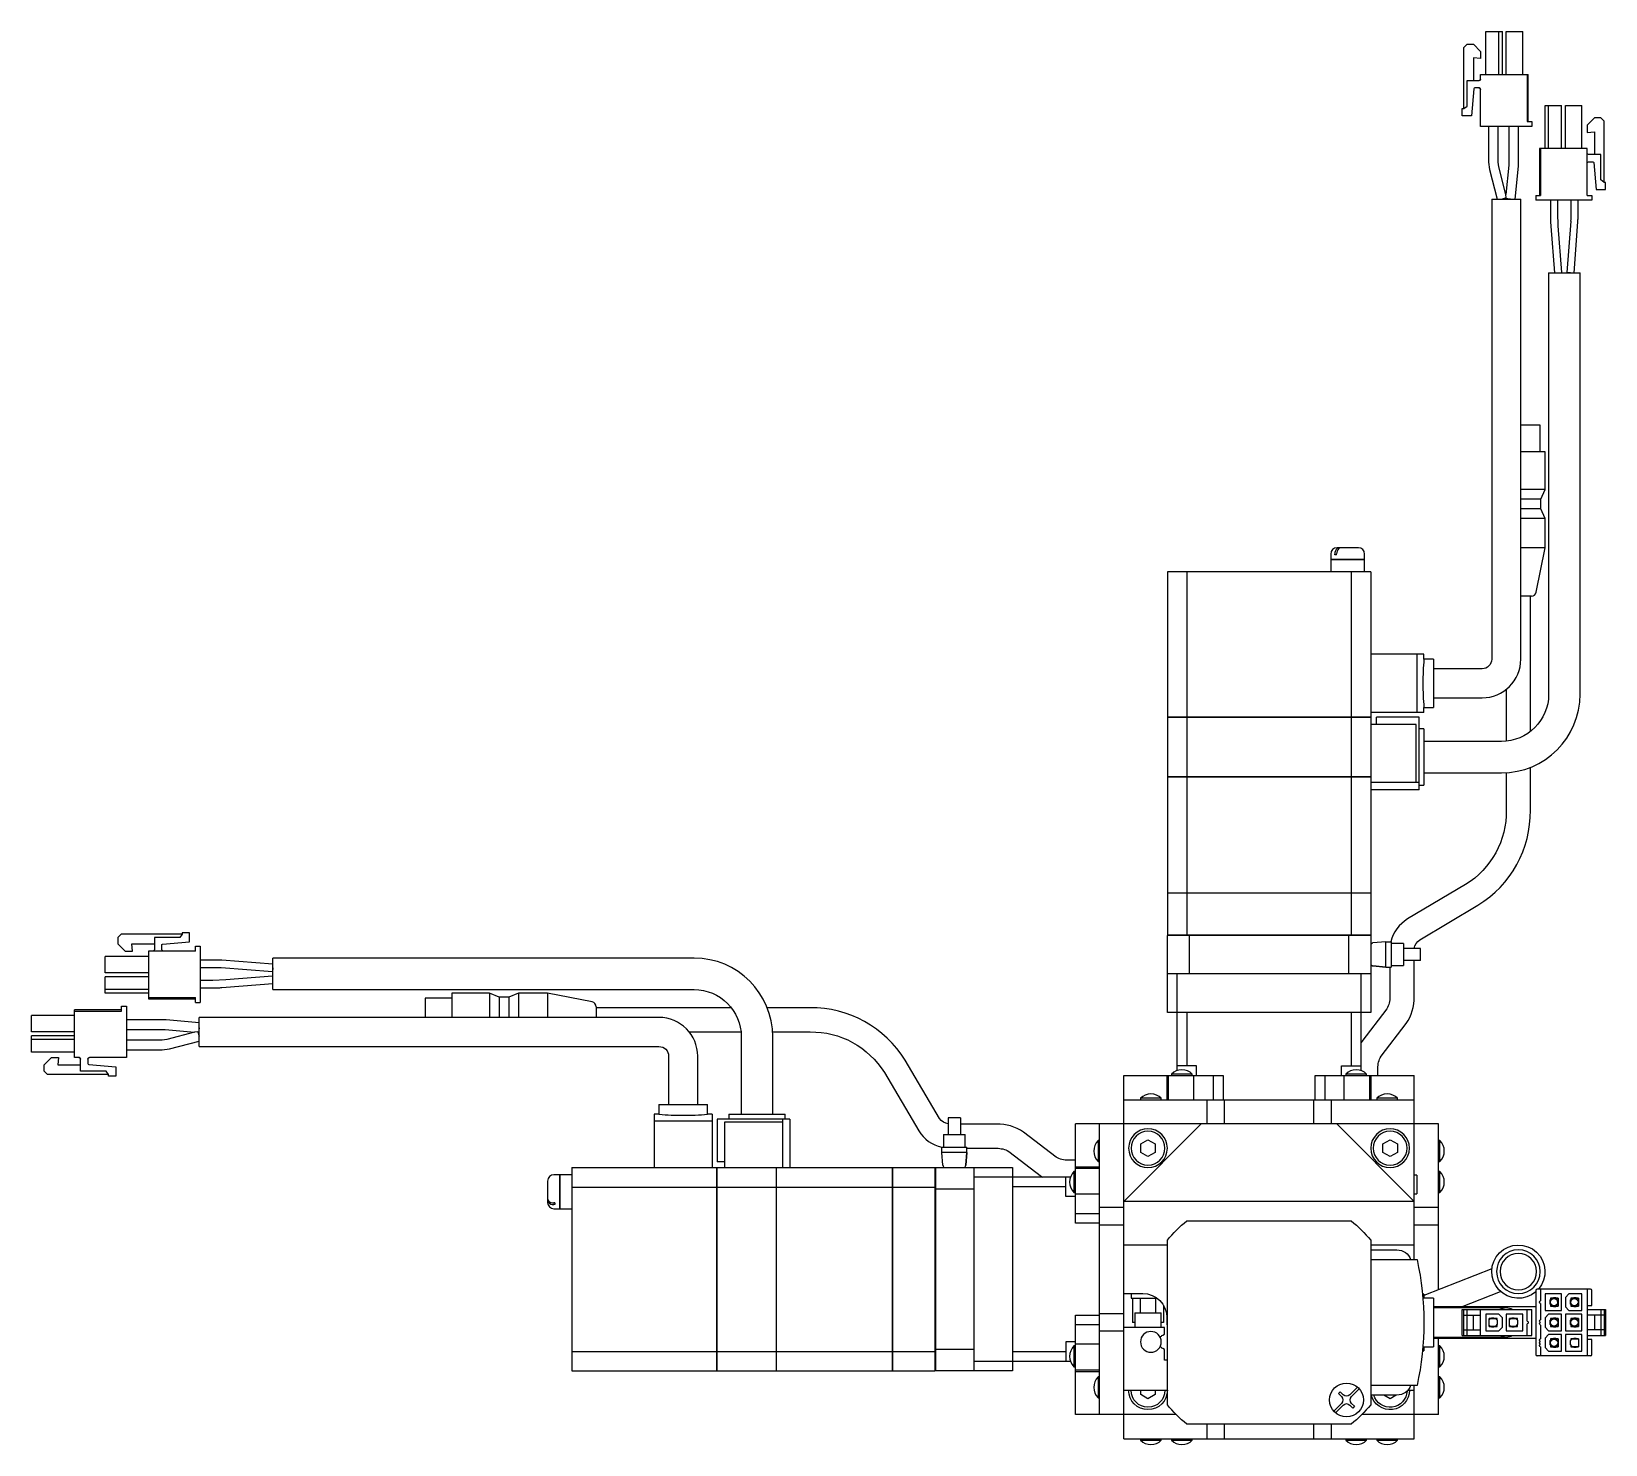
# Model space of a CAD drawing. Extents: x 0 to 1331, y -8 to 1030.
# Drawn here: x 329.5 to 654.6, y 738.1 to 1029.9 of the extents above; entities that cross this region are included whole.
import ezdxf

# ---------------------------------------------------------------- set-up
doc = ezdxf.new("R2010")
doc.units = 0
doc.header["$LTSCALE"] = 0.5
doc.layers.add('MSM_CONTINUOUS', color=7, linetype='CONTINUOUS')

msp = doc.modelspace()

# ---------------------------------------------------------------- linework, layer by layer
at = {"layer": 'MSM_CONTINUOUS'}
for p, q in [((625.32, 1026.63), (626.02, 1027.33)), ((625.32, 1026.63), (626.02, 1027.33)), ((626.02, 1027.33), (627.32, 1027.33)), ((627.32, 1027.33), (628.82, 1025.83)), ((629.92, 1021.03), (629.92, 1029.93)), ((629.92, 1021.03), (629.92, 1029.93)), ((629.92, 1029.93), (633.32, 1029.93)), ((632.57, 1021.03), (632.57, 1029.93)), ((633.32, 1021.03), (633.32, 1029.93)), ((634.12, 1029.93), (637.52, 1029.93)), ((634.12, 1021.03), (634.12, 1029.93)), ((634.12, 1021.03), (634.12, 1029.93)), ((637.52, 1021.03), (637.52, 1029.93)), ((625.32, 1014.03), (625.32, 1026.63)), ((625.32, 1014.03), (625.32, 1026.63)), ((628.82, 1024.33), (627.32, 1024.46)), ((627.32, 1024.46), (627.32, 1019.78)), ((628.82, 1024.33), (627.32, 1024.46)), ((628.82, 1025.83), (628.82, 1024.33)), ((628.82, 1020.08), (628.82, 1021.03)), ((628.82, 1021.03), (638.67, 1021.03)), ((628.82, 1020.08), (628.82, 1021.03)), ((638.42, 1021.03), (638.42, 1011.33)), ((638.67, 1011.33), (638.67, 1021.03)), ((626.02, 1014.53), (626.02, 1019.78)), ((626.02, 1019.78), (628.52, 1019.78)), ((626.02, 1014.53), (626.02, 1019.78)), ((627.42, 1018.1), (626.93, 1012.53)), ((628.52, 1018.28), (627.62, 1018.28)), ((628.82, 1020.08), (628.82, 1020.08)), ((628.82, 1017.99), (628.82, 1017.98)), ((628.82, 1010.33), (628.82, 1017.98)), ((628.82, 1010.33), (628.82, 1017.98)), ((625.32, 1014.03), (626.02, 1014.53)), ((625.32, 1014.03), (626.02, 1014.53)), ((642.12, 1005.78), (642.12, 1014.68)), ((642.12, 1014.68), (645.52, 1014.68)), ((642.87, 1005.78), (642.87, 1014.68)), ((645.52, 1005.78), (645.52, 1014.68)), ((646.32, 1005.78), (646.32, 1014.68)), ((646.32, 1014.68), (649.72, 1014.68)), ((649.72, 1005.78), (649.72, 1014.68)), ((625.02, 1012.53), (625.02, 1014.03)), ((625.02, 1014.03), (625.32, 1014.03)), ((625.02, 1012.53), (625.02, 1014.03)), ((626.93, 1012.53), (625.02, 1012.53)), ((638.42, 1011.33), (639.42, 1011.33)), ((639.42, 1011.33), (639.42, 1010.33)), ((652.32, 1012.08), (650.82, 1010.58)), ((653.62, 1012.08), (652.32, 1012.08)), ((654.32, 1011.38), (653.62, 1012.08)), ((654.32, 998.78), (654.32, 1011.38)), ((639.42, 1010.33), (628.82, 1010.33)), ((630.44, 1010.33), (630.44, 1002.97)), ((632.44, 1002.97), (632.44, 1010.33)), ((634.64, 1010.33), (634.64, 1002.43)), ((636.64, 1002.43), (636.64, 1010.33)), ((650.82, 1010.58), (650.82, 1009.08)), ((650.82, 1009.08), (652.32, 1009.21)), ((652.32, 1009.21), (652.32, 1004.53)), ((650.82, 1005.78), (640.97, 1005.78)), ((640.97, 1005.78), (640.97, 996.08)), ((641.22, 1005.78), (641.22, 996.08)), ((650.82, 996.08), (650.82, 1005.78)), ((630.44, 1002.97), (630.64, 1001.46)), ((630.64, 1001.46), (632.23, 995.33)), ((632.57, 1001.97), (632.44, 1002.97)), ((634.05, 996.28), (632.57, 1001.97)), ((634.64, 1002.33), (634.05, 996.28)), ((634.64, 1002.43), (634.64, 1002.33)), ((635.97, 995.33), (636.63, 1002.14)), ((636.63, 1002.14), (636.64, 1002.43)), ((653.62, 1004.53), (651.12, 1004.53)), ((651.12, 1003.03), (652.02, 1003.03)), ((652.22, 1002.85), (652.7, 997.28)), ((653.62, 999.28), (653.62, 1004.53)), ((654.32, 998.78), (653.62, 999.28)), ((654.62, 998.78), (654.32, 998.78)), ((654.62, 997.28), (654.62, 998.78)), ((631.12, 995.33), (637.12, 995.33)), ((631.12, 995.33), (631.12, 900.33)), ((634.11, 995.55), (633.27, 995.33)), ((633.98, 995.52), (633.97, 995.43)), ((634.97, 995.33), (633.97, 995.43)), ((634.11, 995.55), (634.05, 996.28)), ((637.12, 900.33), (637.12, 995.33)), ((640.22, 996.08), (640.22, 995.08)), ((640.22, 996.08), (641.22, 996.08)), ((651.82, 995.08), (640.22, 995.08)), ((643.24, 995.08), (643.24, 991.48)), ((644.74, 992.46), (644.74, 995.08)), ((647.44, 995.08), (647.44, 991.46)), ((648.94, 991.46), (648.94, 995.08)), ((650.82, 996.08), (651.82, 996.08)), ((651.82, 996.08), (651.82, 995.08)), ((652.7, 997.28), (654.62, 997.28)), ((644.84, 989.82), (644.74, 992.46)), ((643.28, 990.63), (643.35, 989.7)), ((643.35, 989.7), (644.11, 980.08)), ((645.61, 980.14), (644.84, 989.82)), ((647.42, 990.77), (646.62, 980.14)), ((648.12, 980.08), (648.91, 990.65)), ((642.87, 980.08), (649.37, 980.08)), ((642.87, 980.08), (642.87, 893.08)), ((647.37, 980.08), (646.62, 980.14)), ((646.62, 980.14), (646.64, 980.08)), ((649.37, 893.08), (649.37, 980.08)), ((641.12, 948.63), (637.12, 948.63)), ((641.12, 943.13), (641.12, 948.63)), ((642.12, 943.13), (637.12, 943.13)), ((642.12, 935.34), (642.12, 943.13)), ((642.12, 935.34), (637.12, 935.34)), ((641.27, 933.34), (637.12, 933.34)), ((641.27, 933.34), (642.12, 935.34)), ((641.27, 931.34), (641.27, 933.34)), ((641.27, 931.34), (637.12, 931.34)), ((642.12, 929.34), (641.27, 931.34)), ((642.12, 929.34), (637.12, 929.34)), ((642.12, 923.33), (642.12, 929.34)), ((603.57, 923.33), (599.17, 923.33)), ((642.12, 923.33), (637.12, 923.33)), ((640.31, 914.14), (642.12, 923.33)), ((597.87, 922.03), (597.87, 920.88)), ((604.87, 920.88), (597.87, 920.88)), ((597.87, 920.83), (597.87, 918.33)), ((604.87, 920.83), (597.87, 920.83)), ((597.92, 920.88), (597.92, 920.83)), ((598.72, 921.83), (598.72, 922.03)), ((599.08, 921.83), (598.72, 921.83)), ((599.08, 921.83), (599.08, 922.03)), ((604.82, 920.83), (604.82, 920.88)), ((604.87, 920.88), (604.87, 922.03)), ((604.87, 918.33), (604.87, 920.83)), ((606.12, 918.33), (564.12, 918.33)), ((564.12, 918.33), (564.12, 888.38)), ((568.15, 918.33), (568.15, 888.38)), ((602.09, 918.33), (602.09, 888.38)), ((606.12, 918.33), (606.12, 888.38)), ((639.33, 913.33), (637.12, 913.33)), ((639.12, 885.4), (639.12, 913.33)), ((617.11, 901.33), (606.12, 901.33)), ((615.69, 889.33), (615.69, 901.33)), ((617.11, 900.33), (617.11, 901.33)), ((619.12, 900.33), (617.11, 900.33)), ((619.12, 900.33), (619.12, 890.33)), ((629.12, 898.33), (619.12, 898.33)), ((634.12, 894.09), (634.12, 883.38)), ((619.12, 892.33), (629.12, 892.33)), ((564.12, 888.38), (606.12, 888.38)), ((564.12, 888.33), (564.12, 876.08)), ((564.12, 888.33), (606.12, 888.33)), ((564.17, 888.38), (564.17, 888.33)), ((568.15, 888.33), (568.15, 876.08)), ((568.4, 888.38), (568.4, 888.33)), ((601.83, 888.38), (601.83, 888.33)), ((602.09, 888.33), (602.09, 876.08)), ((606.07, 888.38), (606.07, 888.33)), ((617.11, 889.33), (606.12, 889.33)), ((606.12, 888.33), (606.12, 852.08)), ((616.12, 888.33), (607.32, 888.33)), ((607.32, 886.83), (607.32, 888.33)), ((616.12, 873.33), (616.12, 888.33)), ((617.11, 889.33), (617.11, 890.33)), ((617.11, 890.33), (619.12, 890.33)), ((615.52, 886.83), (606.12, 886.83)), ((615.52, 874.83), (615.52, 886.83)), ((617.12, 885.9), (616.12, 885.9)), ((617.12, 885.9), (617.12, 874.26)), ((633.12, 883.33), (617.12, 883.33)), ((639.12, 869.13), (639.12, 877.98)), ((564.12, 876.08), (606.12, 876.08)), ((564.12, 876.03), (564.12, 852.08)), ((564.12, 876.03), (606.12, 876.03)), ((564.17, 876.08), (564.17, 876.03)), ((568.15, 876.03), (568.15, 852.08)), ((568.4, 876.08), (568.4, 876.03)), ((601.83, 876.08), (601.83, 876.03)), ((602.09, 876.03), (602.09, 852.08)), ((606.07, 876.08), (606.07, 876.03)), ((616.12, 874.83), (606.12, 874.83)), ((617.12, 876.83), (633.12, 876.83)), ((634.12, 876.86), (634.12, 869.13)), ((616.12, 873.33), (606.12, 873.33)), ((616.12, 874.26), (617.12, 874.26)), ((564.12, 852.08), (606.12, 852.08)), ((564.12, 852.03), (564.12, 843.33)), ((564.12, 852.03), (606.12, 852.03)), ((564.17, 852.08), (564.17, 852.03)), ((568.15, 852.03), (568.15, 843.33)), ((568.4, 852.08), (568.4, 852.03)), ((601.83, 852.08), (601.83, 852.03)), ((602.09, 852.03), (602.09, 843.33)), ((606.07, 852.08), (606.07, 852.03)), ((606.12, 852.03), (606.12, 843.33)), ((625.72, 853.78), (613.72, 846.66)), ((616.27, 842.36), (628.27, 849.48)), ((348.07, 843.53), (347.37, 842.83)), ((347.37, 842.83), (347.37, 841.53)), ((360.67, 843.53), (348.07, 843.53)), ((354.92, 842.83), (354.92, 840.33)), ((360.17, 842.83), (354.92, 842.83)), ((360.67, 843.53), (360.17, 842.83)), ((360.67, 843.83), (360.67, 843.53)), ((362.17, 843.83), (360.67, 843.83)), ((362.17, 841.92), (362.17, 843.83)), ((606.12, 843.33), (564.12, 843.33)), ((564.12, 843.23), (564.22, 843.33)), ((568.62, 843.23), (564.12, 843.23)), ((564.12, 827.33), (564.12, 843.23)), ((568.66, 843.33), (568.62, 843.23)), ((601.62, 843.23), (568.62, 843.23)), ((568.62, 843.23), (568.62, 835.33)), ((601.58, 843.33), (601.62, 843.23)), ((606.12, 843.23), (601.62, 843.23)), ((601.62, 835.33), (601.62, 843.23)), ((606.02, 843.33), (606.12, 843.23)), ((606.12, 843.23), (606.12, 827.33)), ((353.67, 838.93), (344.77, 838.93)), ((344.77, 835.53), (344.77, 838.93)), ((347.37, 841.53), (348.87, 840.03)), ((348.87, 840.03), (350.37, 840.03)), ((350.24, 841.53), (354.92, 841.53)), ((350.37, 840.03), (350.24, 841.53)), ((363.37, 840.03), (353.67, 840.03)), ((353.67, 840.03), (353.67, 830.18)), ((356.42, 840.33), (356.42, 841.23)), ((356.6, 841.43), (362.17, 841.92)), ((363.37, 840.03), (363.37, 841.03)), ((363.37, 841.03), (364.37, 841.03)), ((364.37, 841.03), (364.37, 829.43)), ((609.22, 841.93), (606.57, 841.7)), ((609.22, 836.73), (609.22, 841.93)), ((609.22, 841.93), (610.32, 841.93)), ((610.3, 841.95), (610.3, 841.93)), ((610.32, 841.93), (610.31, 841.93)), ((610.32, 841.93), (610.32, 836.73)), ((612.92, 841.58), (610.32, 841.58)), ((612.92, 841.58), (612.92, 837.08)), ((616.39, 840.58), (612.92, 840.58)), ((614.46, 840.58), (613.52, 840.58)), ((616.39, 838.08), (616.39, 840.58)), ((353.67, 835.53), (344.77, 835.53)), ((367.99, 838.16), (364.37, 838.16)), ((364.37, 836.66), (367.99, 836.66)), ((368.68, 836.63), (379.31, 835.84)), ((379.37, 837.34), (368.8, 838.13)), ((379.37, 836.58), (379.31, 835.84)), ((379.31, 835.84), (379.37, 835.86)), ((379.37, 832.08), (379.37, 838.58)), ((466.37, 838.58), (379.37, 838.58)), ((609.22, 836.73), (606.57, 836.96)), ((606.57, 836.96), (609.22, 836.73)), ((609.22, 836.73), (610.32, 836.73)), ((610.09, 836.73), (610.09, 830.6)), ((610.32, 837.08), (612.92, 837.08)), ((616.39, 838.08), (612.92, 838.08)), ((615.09, 830.6), (615.09, 838.08)), ((353.67, 834.73), (344.77, 834.73)), ((344.77, 831.33), (344.77, 834.73)), ((366.99, 833.96), (364.37, 833.96)), ((364.37, 832.46), (367.97, 832.46)), ((369.63, 834.06), (366.99, 833.96)), ((368.82, 832.49), (369.75, 832.57)), ((379.31, 834.83), (369.63, 834.06)), ((369.75, 832.57), (379.37, 833.33)), ((568.62, 835.33), (564.12, 835.33)), ((566.12, 815.36), (566.12, 835.33)), ((601.62, 835.33), (568.62, 835.33)), ((606.12, 835.33), (601.62, 835.33)), ((604.12, 815.36), (604.12, 835.33)), ((353.67, 832.08), (344.77, 832.08)), ((353.67, 831.33), (344.77, 831.33)), ((353.67, 830.43), (363.37, 830.43)), ((353.67, 830.18), (363.37, 830.18)), ((363.37, 829.43), (363.37, 830.43)), ((363.37, 829.43), (364.37, 829.43)), ((379.37, 832.08), (466.37, 832.08)), ((410.82, 830.33), (410.82, 826.33)), ((416.32, 830.33), (410.82, 830.33)), ((416.32, 831.33), (416.32, 826.33)), ((424.11, 831.33), (416.32, 831.33)), ((424.11, 831.33), (424.11, 826.33)), ((426.11, 830.48), (424.11, 831.33)), ((426.11, 830.48), (426.11, 826.33)), ((428.11, 830.48), (426.11, 830.48)), ((430.11, 831.33), (428.11, 830.48)), ((428.11, 830.48), (428.11, 826.33)), ((430.11, 831.33), (430.11, 826.33)), ((436.12, 831.33), (430.11, 831.33)), ((436.12, 831.33), (436.12, 826.33)), ((445.31, 829.53), (436.12, 831.33)), ((329.52, 823.33), (329.52, 826.73)), ((338.42, 826.73), (329.52, 826.73)), ((338.42, 818.03), (338.42, 827.88)), ((348.12, 827.88), (338.42, 827.88)), ((338.42, 827.63), (348.12, 827.63)), ((348.12, 827.63), (348.12, 828.63)), ((348.12, 828.63), (349.12, 828.63)), ((349.12, 828.63), (349.12, 818.03)), ((357.02, 825.86), (349.12, 825.86)), ((357.31, 825.84), (357.02, 825.86)), ((364.12, 825.19), (357.31, 825.84)), ((364.12, 820.33), (364.12, 826.33)), ((459.12, 826.33), (364.12, 826.33)), ((446.12, 828.55), (446.12, 826.33)), ((474.05, 828.33), (446.12, 828.33)), ((490.32, 828.33), (481.47, 828.33)), ((566.12, 827.33), (564.12, 827.33)), ((604.12, 827.33), (566.12, 827.33)), ((568.12, 827.33), (568.12, 816.33)), ((602.12, 816.33), (602.12, 827.33)), ((606.12, 827.33), (604.12, 827.33)), ((609.45, 828.1), (604.28, 821.35)), ((338.42, 823.33), (329.52, 823.33)), ((338.42, 823.33), (329.52, 823.33)), ((329.52, 819.13), (329.52, 822.53)), ((338.42, 822.53), (329.52, 822.53)), ((349.12, 823.86), (357.02, 823.86)), ((357.02, 823.86), (357.12, 823.85)), ((357.12, 823.85), (363.17, 823.27)), ((363.17, 823.27), (357.48, 821.79)), ((363.9, 823.33), (363.17, 823.27)), ((363.9, 823.33), (364.12, 822.48)), ((363.93, 823.2), (364.02, 823.19)), ((364.12, 824.18), (364.02, 823.19)), ((465.36, 823.33), (476.07, 823.33)), ((482.59, 823.33), (490.32, 823.33)), ((608.25, 818.31), (613.42, 825.06)), ((338.42, 821.78), (329.52, 821.78)), ((356.48, 821.66), (349.12, 821.66)), ((349.12, 819.66), (356.48, 819.66)), ((357.48, 821.79), (356.48, 821.66)), ((356.48, 819.66), (357.99, 819.85)), ((357.99, 819.85), (364.12, 821.45)), ((364.12, 820.33), (459.12, 820.33)), ((476.12, 822.33), (476.12, 806.33)), ((482.62, 806.33), (482.62, 822.33)), ((604.28, 821.35), (604.12, 821.13)), ((338.42, 819.13), (329.52, 819.13)), ((338.42, 819.13), (329.52, 819.13)), ((332.12, 816.53), (333.62, 818.03)), ((332.12, 815.23), (332.12, 816.53)), ((333.62, 818.03), (335.12, 818.03)), ((335.12, 818.03), (334.99, 816.53)), ((335.12, 818.03), (334.99, 816.53)), ((334.99, 816.53), (339.67, 816.53)), ((339.37, 818.03), (338.42, 818.03)), ((339.37, 818.03), (338.42, 818.03)), ((339.37, 818.03), (339.37, 818.03)), ((339.67, 815.23), (339.67, 817.73)), ((341.17, 817.73), (341.17, 816.83)), ((341.35, 816.63), (346.92, 816.15)), ((341.46, 818.03), (341.47, 818.03)), ((349.12, 818.03), (341.47, 818.03)), ((349.12, 818.03), (341.47, 818.03)), ((346.92, 816.15), (346.92, 814.23)), ((461.12, 818.33), (461.12, 808.33)), ((467.12, 808.33), (467.12, 818.33)), ((517.09, 805.48), (509.97, 817.49)), ((570.12, 816.33), (566.12, 816.33)), ((570.12, 814.33), (570.12, 816.33)), ((600.12, 814.33), (600.12, 816.33)), ((600.12, 816.33), (604.12, 816.33)), ((332.82, 814.53), (332.12, 815.23)), ((332.82, 814.53), (332.12, 815.23)), ((345.42, 814.53), (332.82, 814.53)), ((345.42, 814.53), (332.82, 814.53)), ((344.92, 815.23), (339.67, 815.23)), ((344.92, 815.23), (339.67, 815.23)), ((345.42, 814.53), (344.92, 815.23)), ((345.42, 814.53), (344.92, 815.23)), ((345.42, 814.23), (345.42, 814.53)), ((346.92, 814.23), (345.42, 814.23)), ((346.92, 814.23), (345.42, 814.23)), ((505.67, 814.94), (512.79, 802.93)), ((555.12, 739.33), (555.12, 814.33)), ((555.12, 814.33), (575.62, 814.33)), ((564.02, 814.33), (564.02, 809.33)), ((564.32, 814.33), (564.32, 809.33)), ((569.27, 814.63), (564.97, 814.63)), ((564.97, 814.63), (564.97, 814.33)), ((569.27, 814.33), (569.27, 814.63)), ((569.62, 809.33), (569.62, 814.33)), ((573.62, 809.33), (573.62, 814.33)), ((575.62, 814.33), (575.62, 809.33)), ((594.62, 809.33), (594.62, 814.33)), ((594.62, 814.33), (615.12, 814.33)), ((596.62, 814.33), (596.62, 809.33)), ((600.62, 809.33), (600.62, 814.33)), ((605.27, 814.63), (600.97, 814.63)), ((600.97, 814.63), (600.97, 814.33)), ((605.27, 814.33), (605.27, 814.63)), ((605.92, 809.33), (605.92, 814.33)), ((606.22, 809.33), (606.22, 814.33)), ((607.62, 814.33), (607.62, 815.81)), ((615.12, 776.33), (615.12, 814.33)), ((562.87, 809.63), (558.57, 809.63)), ((558.57, 809.63), (558.57, 809.33)), ((562.87, 809.33), (562.87, 809.63)), ((611.67, 809.63), (607.37, 809.63)), ((607.37, 809.63), (607.37, 809.33)), ((611.67, 809.33), (611.67, 809.63)), ((458.12, 806.33), (458.12, 795.33)), ((459.12, 806.33), (458.12, 806.33)), ((459.12, 808.33), (469.12, 808.33)), ((459.12, 808.33), (459.12, 806.33)), ((469.12, 806.33), (469.12, 808.33)), ((470.12, 806.33), (469.12, 806.33)), ((470.12, 806.33), (470.12, 795.33)), ((473.55, 806.33), (485.19, 806.33)), ((473.55, 806.33), (473.55, 805.33)), ((485.19, 805.33), (485.19, 806.33)), ((555.12, 809.33), (615.12, 809.33)), ((572.32, 804.33), (572.32, 809.33)), ((575.92, 804.33), (575.92, 809.33)), ((594.32, 809.33), (594.32, 804.33)), ((597.92, 809.33), (597.92, 804.33)), ((470.12, 804.9), (458.12, 804.9)), ((486.12, 805.33), (471.12, 805.33)), ((471.12, 805.33), (471.12, 796.53)), ((472.62, 804.73), (472.62, 795.33)), ((484.62, 804.73), (472.62, 804.73)), ((484.62, 805.33), (484.62, 795.33)), ((486.12, 805.33), (486.12, 795.33)), ((518.87, 805.6), (518.87, 802.13)), ((521.37, 805.6), (518.87, 805.6)), ((518.87, 803.67), (518.87, 802.74)), ((521.37, 805.6), (521.37, 802.13)), ((528.85, 804.3), (521.37, 804.3)), ((545.12, 783.83), (545.12, 804.33)), ((620.12, 804.33), (545.12, 804.33)), ((550.12, 744.33), (550.12, 804.33)), ((555.12, 788.33), (571.12, 804.33)), ((599.12, 804.33), (615.12, 788.33)), ((620.12, 770.08), (620.12, 804.33)), ((517.87, 802.13), (522.37, 802.13)), ((517.87, 802.13), (517.87, 799.53)), ((522.37, 799.53), (522.37, 802.13)), ((541.14, 797.47), (534.39, 802.64)), ((549.82, 800.88), (549.82, 796.58)), ((550.12, 800.88), (549.82, 800.88)), ((558.62, 800.2), (560.12, 801.07)), ((558.62, 798.47), (558.62, 800.2)), ((560.12, 801.07), (561.62, 800.2)), ((561.62, 800.2), (561.62, 798.47)), ((608.62, 800.2), (610.12, 801.07)), ((608.62, 798.47), (608.62, 800.2)), ((610.12, 801.07), (611.62, 800.2)), ((611.62, 800.2), (611.62, 798.47)), ((620.41, 800.88), (620.12, 800.88)), ((620.41, 796.58), (620.41, 800.88)), ((472.62, 796.53), (471.12, 796.53)), ((517.52, 798.43), (517.52, 799.53)), ((517.52, 799.53), (522.72, 799.53)), ((517.52, 799.53), (517.52, 799.53)), ((522.72, 798.43), (517.52, 798.43)), ((517.75, 795.79), (517.52, 798.43)), ((522.72, 798.43), (522.49, 795.79)), ((522.49, 795.79), (522.72, 798.43)), ((522.72, 798.43), (522.72, 799.53)), ((522.72, 799.3), (528.85, 799.3)), ((531.35, 798.67), (538.1, 793.5)), ((545.12, 796.83), (543.64, 796.83)), ((549.82, 796.58), (550.12, 796.58)), ((560.12, 797.6), (558.62, 798.47)), ((561.62, 798.47), (560.12, 797.6)), ((610.12, 797.6), (608.62, 798.47)), ((611.62, 798.47), (610.12, 797.6)), ((620.12, 796.58), (620.41, 796.58)), ((438.57, 793.83), (437.42, 793.83)), ((438.57, 793.83), (438.57, 786.83)), ((438.62, 793.78), (438.57, 793.78)), ((441.12, 793.83), (438.62, 793.83)), ((438.62, 793.83), (438.62, 786.83)), ((441.12, 795.33), (441.12, 753.33)), ((441.12, 795.33), (471.07, 795.33)), ((471.07, 753.33), (471.07, 795.33)), ((471.07, 795.28), (471.12, 795.28)), ((471.12, 753.33), (471.12, 795.33)), ((471.12, 795.33), (507.37, 795.33)), ((483.37, 753.33), (483.37, 795.33)), ((483.37, 795.28), (483.42, 795.28)), ((483.42, 753.33), (483.42, 795.33)), ((507.37, 753.33), (507.37, 795.33)), ((507.37, 795.28), (507.42, 795.28)), ((507.42, 753.33), (507.42, 795.33)), ((507.42, 795.33), (516.12, 795.33)), ((516.12, 795.33), (516.12, 753.33)), ((516.12, 795.23), (516.22, 795.33)), ((516.22, 795.33), (516.22, 790.83)), ((516.22, 795.33), (532.12, 795.33)), ((524.12, 795.33), (524.12, 790.83)), ((544.09, 793.33), (524.12, 793.33)), ((532.12, 795.33), (532.12, 793.33)), ((532.12, 793.33), (532.12, 755.33)), ((538.1, 793.5), (538.32, 793.33)), ((543.12, 789.33), (543.12, 793.33)), ((544.82, 794.48), (544.82, 790.18)), ((545.12, 794.48), (544.82, 794.48)), ((550.12, 795.43), (545.12, 795.43)), ((550.12, 795.13), (545.12, 795.13)), ((615.62, 793.73), (615.12, 793.73)), ((615.62, 793.73), (615.62, 789.93)), ((620.41, 794.48), (620.12, 794.48)), ((620.41, 790.18), (620.41, 794.48)), ((436.12, 792.53), (436.12, 788.13)), ((441.12, 791.3), (471.07, 791.3)), ((471.07, 791.05), (471.12, 791.05)), ((471.12, 791.3), (483.37, 791.3)), ((483.37, 791.05), (483.42, 791.05)), ((483.42, 791.3), (507.37, 791.3)), ((507.37, 791.05), (507.42, 791.05)), ((507.42, 791.3), (516.12, 791.3)), ((516.12, 790.79), (516.22, 790.83)), ((516.22, 790.83), (516.22, 757.83)), ((524.12, 790.83), (516.22, 790.83)), ((524.12, 790.83), (524.12, 757.83)), ((543.12, 791.33), (532.12, 791.33)), ((544.82, 790.18), (545.12, 790.18)), ((620.12, 790.18), (620.41, 790.18)), ((437.62, 788.04), (437.42, 788.04)), ((437.62, 787.69), (437.42, 787.69)), ((437.42, 786.83), (438.57, 786.83)), ((437.62, 788.04), (437.62, 787.69)), ((438.57, 786.88), (438.62, 786.88)), ((438.62, 786.83), (441.12, 786.83)), ((545.12, 789.33), (543.12, 789.33)), ((550.12, 789.83), (545.12, 789.83)), ((550.12, 787.13), (555.12, 787.13)), ((615.12, 788.33), (555.12, 788.33)), ((615.12, 789.93), (615.62, 789.93)), ((615.12, 787.13), (620.12, 787.13)), ((545.12, 785.83), (550.12, 785.83)), ((550.12, 783.83), (545.12, 783.83)), ((550.12, 783.53), (555.12, 783.53)), ((568.15, 784.33), (602.09, 784.33)), ((615.12, 783.53), (620.12, 783.53)), ((564.12, 746.36), (564.12, 780.3)), ((606.12, 780.3), (606.12, 746.36)), ((564.12, 779.33), (555.12, 779.33)), ((615.12, 779.33), (606.12, 779.33)), ((606.12, 778.33), (611.54, 778.33)), ((606.12, 776.33), (615.69, 776.33)), ((631.14, 774.38), (617.12, 768.91)), ((555.12, 769.33), (559.02, 769.33)), ((556.62, 769.33), (556.62, 768.33)), ((556.62, 768.33), (562.02, 768.33)), ((556.94, 768.33), (556.94, 763.33)), ((558.53, 768.33), (558.53, 765.33)), ((561.7, 768.33), (561.7, 765.33)), ((617.12, 769.15), (616.83, 769.15)), ((619.12, 768.33), (616.9, 768.33)), ((617.12, 769.15), (617.12, 768.33)), ((619.12, 768.33), (619.12, 758.33)), ((624.9, 766.58), (632.96, 769.72)), ((640.22, 769.93), (640.22, 756.73)), ((650.82, 770.23), (640.52, 770.23)), ((641.22, 770.23), (641.22, 767.78)), ((641.22, 767.28), (641.22, 763.86)), ((642.12, 769.23), (642.12, 765.83)), ((645.52, 769.23), (642.12, 769.23)), ((643.49, 768.28), (643.12, 767.91)), ((643.12, 767.91), (643.12, 767.16)), ((643.87, 768.33), (643.22, 768.33)), ((643.22, 768.33), (643.22, 768.01)), ((643.27, 767.32), (643.41, 766.87)), ((643.87, 768.28), (643.49, 768.28)), ((644.37, 768.43), (643.87, 768.43)), ((643.87, 768.43), (643.87, 768.28)), ((644.87, 768.28), (643.87, 768.28)), ((644.37, 768.43), (644.37, 768.28)), ((644.87, 768.33), (644.37, 768.33)), ((644.87, 767.22), (644.71, 767.75)), ((644.87, 768.33), (644.87, 766.73)), ((645.52, 765.83), (645.52, 769.23)), ((647.07, 769.23), (646.32, 768.48)), ((646.32, 768.48), (646.32, 766.58)), ((649.72, 769.23), (647.07, 769.23)), ((647.69, 768.28), (647.32, 767.91)), ((647.32, 767.91), (647.32, 767.16)), ((647.47, 767.74), (647.32, 767.19)), ((648.07, 768.33), (647.42, 768.33)), ((647.42, 768.33), (647.42, 768.01)), ((649.07, 768.28), (647.69, 768.28)), ((648.57, 768.43), (648.07, 768.43)), ((648.07, 768.43), (648.07, 768.28)), ((648.57, 768.43), (648.57, 768.28)), ((649.07, 768.33), (648.57, 768.33)), ((648.76, 766.78), (648.91, 767.33)), ((649.07, 768.33), (649.07, 766.73)), ((649.72, 765.83), (649.72, 769.23)), ((650.82, 770.23), (650.82, 756.43)), ((651.52, 770.23), (650.82, 770.23)), ((651.82, 766.83), (651.82, 769.93)), ((545.12, 764.83), (550.12, 764.83)), ((545.12, 744.33), (545.12, 764.83)), ((555.12, 765.13), (550.12, 765.13)), ((557.37, 765.33), (562.87, 765.33)), ((557.37, 765.33), (557.37, 762.33)), ((562.87, 762.33), (562.87, 765.33)), ((563.29, 766.93), (563.29, 763.33)), ((564.02, 764.33), (564.02, 762.83)), ((640.22, 766.58), (619.12, 766.58)), ((634.12, 766.33), (619.12, 766.33)), ((625.02, 760.63), (625.02, 766.03)), ((625.02, 766.03), (639.42, 766.03)), ((625.32, 760.63), (625.32, 766.03)), ((625.32, 764.83), (628.82, 764.83)), ((626.02, 760.63), (626.02, 766.03)), ((627.32, 761.83), (627.32, 764.83)), ((628.82, 760.63), (628.82, 766.03)), ((629.92, 765.03), (629.92, 761.63)), ((632.57, 765.03), (629.92, 765.03)), ((631.07, 764.13), (630.57, 764.13)), ((630.57, 762.53), (630.57, 764.13)), ((631.94, 764.08), (630.57, 764.08)), ((631.57, 764.23), (631.07, 764.23)), ((631.07, 764.08), (631.07, 764.23)), ((631.57, 764.08), (631.57, 764.23)), ((632.22, 764.13), (631.57, 764.13)), ((632.32, 763.71), (631.94, 764.08)), ((632.22, 763.81), (632.22, 764.13)), ((633.32, 764.28), (632.57, 765.03)), ((633.32, 762.38), (633.32, 764.28)), ((634.12, 765.03), (634.12, 761.63)), ((637.52, 765.03), (634.12, 765.03)), ((635.27, 764.13), (634.77, 764.13)), ((634.77, 762.53), (634.77, 764.13)), ((636.14, 764.08), (634.77, 764.08)), ((635.77, 764.23), (635.27, 764.23)), ((635.27, 764.08), (635.27, 764.23)), ((635.77, 764.08), (635.77, 764.23)), ((636.42, 764.13), (635.77, 764.13)), ((636.52, 763.71), (636.14, 764.08)), ((636.42, 763.81), (636.42, 764.13)), ((637.52, 761.63), (637.52, 765.03)), ((638.42, 763.58), (638.42, 766.03)), ((639.42, 760.63), (639.42, 766.03)), ((642.12, 765.83), (645.52, 765.83)), ((642.87, 765.03), (642.12, 764.28)), ((642.12, 764.28), (642.12, 762.38)), ((645.52, 765.03), (642.87, 765.03)), ((643.12, 767.16), (643.49, 766.78)), ((643.49, 764.08), (643.12, 763.71)), ((643.22, 767.06), (643.22, 766.73)), ((643.22, 766.73), (643.87, 766.73)), ((643.87, 764.13), (643.22, 764.13)), ((643.22, 764.13), (643.22, 763.81)), ((643.49, 766.78), (644.87, 766.78)), ((643.87, 764.08), (643.49, 764.08)), ((643.87, 766.78), (643.87, 766.63)), ((643.87, 766.63), (644.37, 766.63)), ((644.37, 764.23), (643.87, 764.23)), ((643.87, 764.23), (643.87, 764.08)), ((644.37, 764.08), (643.87, 764.08)), ((644.37, 766.63), (644.37, 766.78)), ((644.37, 766.73), (644.87, 766.73)), ((644.37, 764.23), (644.37, 764.08)), ((644.87, 764.13), (644.37, 764.13)), ((644.87, 764.08), (644.37, 764.08)), ((644.87, 764.08), (644.78, 764.08)), ((644.87, 764.13), (644.87, 762.53)), ((645.52, 761.63), (645.52, 765.03)), ((646.32, 766.58), (647.07, 765.83)), ((649.72, 765.03), (646.32, 765.03)), ((646.32, 765.03), (646.32, 761.63)), ((647.07, 765.83), (649.72, 765.83)), ((647.32, 767.16), (647.69, 766.78)), ((647.69, 764.08), (647.32, 763.71)), ((647.42, 767.06), (647.42, 766.73)), ((647.42, 766.73), (648.07, 766.73)), ((648.07, 764.13), (647.42, 764.13)), ((647.42, 764.13), (647.42, 763.81)), ((647.69, 766.78), (648.07, 766.78)), ((649.07, 764.08), (647.69, 764.08)), ((648.07, 766.78), (648.07, 766.63)), ((648.57, 766.78), (648.07, 766.78)), ((648.07, 766.63), (648.57, 766.63)), ((648.57, 764.23), (648.07, 764.23)), ((648.07, 764.23), (648.07, 764.08)), ((648.57, 766.63), (648.57, 766.78)), ((648.57, 766.78), (649.07, 766.78)), ((648.57, 766.73), (649.07, 766.73)), ((648.57, 764.23), (648.57, 764.08)), ((649.07, 764.13), (648.57, 764.13)), ((649.07, 764.13), (649.07, 762.53)), ((649.72, 761.63), (649.72, 765.03)), ((650.82, 766.83), (651.82, 766.83)), ((650.82, 766.03), (654.62, 766.03)), ((654.32, 764.83), (650.82, 764.83)), ((652.32, 764.83), (652.32, 761.83)), ((653.62, 766.03), (653.62, 760.63)), ((654.32, 766.03), (654.32, 760.63)), ((654.62, 766.03), (654.62, 760.63)), ((550.12, 762.83), (545.12, 762.83)), ((555.12, 761.53), (550.12, 761.53)), ((563.52, 762.33), (555.12, 762.33)), ((557.37, 763.33), (556.94, 763.33)), ((563.29, 763.33), (562.87, 763.33)), ((563.16, 760.73), (563.52, 760.94)), ((563.52, 760.94), (563.52, 762.33)), ((564.12, 762.83), (564.02, 762.83)), ((625.32, 761.83), (628.82, 761.83)), ((629.92, 761.63), (632.57, 761.63)), ((630.57, 762.58), (631.94, 762.58)), ((630.57, 762.53), (631.07, 762.53)), ((631.07, 762.58), (631.07, 762.43)), ((631.07, 762.43), (631.57, 762.43)), ((631.57, 762.43), (631.57, 762.58)), ((631.57, 762.53), (632.22, 762.53)), ((631.94, 762.58), (632.32, 762.96)), ((632.22, 762.53), (632.22, 762.86)), ((632.32, 762.96), (632.32, 763.71)), ((632.57, 761.63), (633.32, 762.38)), ((634.12, 761.63), (637.52, 761.63)), ((634.77, 762.58), (636.14, 762.58)), ((634.77, 762.53), (635.27, 762.53)), ((635.27, 762.58), (635.27, 762.43)), ((635.27, 762.43), (635.77, 762.43)), ((635.77, 762.43), (635.77, 762.58)), ((635.77, 762.53), (636.42, 762.53)), ((636.14, 762.58), (636.52, 762.96)), ((636.42, 762.53), (636.42, 762.86)), ((636.52, 762.96), (636.52, 763.71)), ((638.42, 760.63), (638.42, 763.08)), ((641.22, 763.36), (641.22, 763.31)), ((641.22, 762.81), (641.22, 759.93)), ((642.12, 762.38), (642.87, 761.63)), ((642.87, 760.83), (642.12, 760.08)), ((642.87, 761.63), (645.52, 761.63)), ((645.52, 760.83), (642.87, 760.83)), ((643.12, 763.71), (643.12, 762.96)), ((643.12, 762.96), (643.49, 762.58)), ((643.22, 762.86), (643.22, 762.53)), ((643.22, 762.53), (643.87, 762.53)), ((643.49, 762.58), (644.87, 762.58)), ((643.87, 762.58), (643.87, 762.43)), ((643.87, 762.43), (644.37, 762.43)), ((644.37, 762.43), (644.37, 762.58)), ((644.37, 762.53), (644.87, 762.53)), ((644.87, 762.59), (644.78, 762.58)), ((645.52, 757.43), (645.52, 760.83)), ((646.32, 761.63), (649.72, 761.63)), ((649.72, 760.83), (646.32, 760.83)), ((646.32, 760.83), (646.32, 757.43)), ((647.32, 763.71), (647.32, 762.96)), ((647.32, 762.96), (647.69, 762.58)), ((647.42, 762.86), (647.42, 762.53)), ((647.42, 762.53), (648.07, 762.53)), ((647.69, 762.58), (648.07, 762.58)), ((648.07, 762.58), (648.07, 762.43)), ((648.07, 762.58), (649.07, 762.58)), ((648.07, 762.43), (648.57, 762.43)), ((648.57, 762.43), (648.57, 762.58)), ((648.57, 762.53), (649.07, 762.53)), ((649.72, 757.43), (649.72, 760.83)), ((654.32, 761.83), (650.82, 761.83)), ((471.07, 757.62), (471.12, 757.62)), ((483.37, 757.62), (483.42, 757.62)), ((507.37, 757.62), (507.42, 757.62)), ((516.12, 757.87), (516.22, 757.83)), ((516.22, 757.83), (516.22, 753.33)), ((516.22, 757.83), (524.12, 757.83)), ((524.12, 757.83), (524.12, 753.33)), ((545.12, 759.33), (543.12, 759.33)), ((543.12, 759.33), (543.12, 755.33)), ((544.82, 758.48), (544.82, 754.18)), ((545.12, 758.48), (544.82, 758.48)), ((550.12, 758.83), (545.12, 758.83)), ((563.52, 757.72), (563.16, 757.93)), ((563.52, 755.53), (563.52, 757.72)), ((616.83, 757.51), (617.12, 757.51)), ((616.9, 758.33), (619.12, 758.33)), ((617.12, 758.33), (617.12, 757.51)), ((619.12, 760.33), (634.12, 760.33)), ((619.12, 760.08), (640.22, 760.08)), ((620.12, 744.33), (620.12, 760.08)), ((620.41, 758.48), (620.12, 758.48)), ((620.41, 754.18), (620.41, 758.48)), ((625.02, 760.63), (639.42, 760.63)), ((641.22, 759.43), (641.22, 759.38)), ((641.22, 758.88), (641.22, 758.83)), ((641.22, 758.33), (641.22, 756.43)), ((642.12, 760.08), (642.12, 758.18)), ((642.12, 758.18), (642.87, 757.43)), ((643.49, 759.88), (643.12, 759.51)), ((643.12, 759.51), (643.12, 758.76)), ((643.12, 758.76), (643.49, 758.38)), ((643.87, 759.93), (643.22, 759.93)), ((643.22, 759.93), (643.22, 759.61)), ((643.22, 758.66), (643.22, 758.33)), ((643.22, 758.33), (643.87, 758.33)), ((643.27, 759.35), (643.41, 759.8)), ((644.87, 759.88), (643.49, 759.88)), ((643.49, 758.38), (643.87, 758.38)), ((644.37, 760.03), (643.87, 760.03)), ((643.87, 760.03), (643.87, 759.88)), ((643.87, 758.38), (643.87, 758.23)), ((644.87, 758.38), (643.87, 758.38)), ((643.87, 758.23), (644.37, 758.23)), ((644.37, 760.03), (644.37, 759.88)), ((644.87, 759.93), (644.37, 759.93)), ((644.37, 758.23), (644.37, 758.38)), ((644.37, 758.33), (644.87, 758.33)), ((644.87, 759.45), (644.71, 758.92)), ((644.87, 759.93), (644.87, 758.33)), ((647.69, 759.88), (647.32, 759.51)), ((647.32, 759.51), (647.32, 758.76)), ((647.32, 758.76), (647.69, 758.38)), ((648.07, 759.93), (647.42, 759.93)), ((647.42, 759.93), (647.42, 759.61)), ((647.42, 758.66), (647.42, 758.33)), ((647.42, 758.33), (648.07, 758.33)), ((649.07, 759.88), (647.69, 759.88)), ((647.69, 758.38), (648.57, 758.38)), ((648.57, 760.03), (648.07, 760.03)), ((648.07, 760.03), (648.07, 759.88)), ((648.07, 758.38), (648.07, 758.23)), ((648.07, 758.23), (648.57, 758.23)), ((648.57, 760.03), (648.57, 759.88)), ((649.07, 759.93), (648.57, 759.93)), ((648.57, 758.23), (648.57, 758.38)), ((648.57, 758.38), (649.07, 758.38)), ((648.57, 758.33), (649.07, 758.33)), ((649.07, 759.93), (649.07, 758.33)), ((650.82, 760.63), (654.62, 760.63)), ((651.82, 759.83), (650.82, 759.83)), ((651.82, 756.73), (651.82, 759.83)), ((441.12, 757.36), (471.07, 757.36)), ((471.12, 757.36), (483.37, 757.36)), ((483.42, 757.36), (507.37, 757.36)), ((507.42, 757.36), (516.12, 757.36)), ((524.12, 755.33), (544.09, 755.33)), ((532.12, 757.33), (543.12, 757.33)), ((532.12, 755.33), (532.12, 753.33)), ((564.12, 755.53), (563.52, 755.53)), ((651.52, 756.43), (640.52, 756.43)), ((642.87, 757.43), (645.52, 757.43)), ((646.32, 757.43), (649.72, 757.43)), ((441.12, 753.33), (471.07, 753.33)), ((471.07, 753.38), (471.12, 753.38)), ((471.12, 753.33), (483.37, 753.33)), ((483.37, 753.38), (483.42, 753.38)), ((483.42, 753.33), (507.37, 753.33)), ((507.37, 753.38), (507.42, 753.38)), ((507.42, 753.33), (516.12, 753.33)), ((516.22, 753.33), (516.12, 753.43)), ((532.12, 753.33), (516.22, 753.33)), ((544.82, 754.18), (545.12, 754.18)), ((545.12, 753.53), (550.12, 753.53)), ((545.12, 753.23), (550.12, 753.23)), ((549.82, 752.08), (549.82, 747.78)), ((550.12, 752.08), (549.82, 752.08)), ((620.12, 754.18), (620.41, 754.18)), ((620.41, 752.08), (620.12, 752.08)), ((620.41, 747.78), (620.41, 752.08)), ((549.82, 747.78), (550.12, 747.78)), ((555.12, 749.33), (564.12, 749.33)), ((558.62, 748.47), (558.62, 749.33)), ((560.12, 747.6), (558.62, 748.47)), ((561.62, 748.47), (560.12, 747.6)), ((561.62, 749.33), (561.62, 748.47)), ((599.46, 748.64), (599.81, 748.99)), ((600.06, 748.04), (599.46, 748.64)), ((599.81, 748.99), (600.41, 748.39)), ((601.82, 748.39), (603.41, 749.98)), ((603.76, 749.62), (602.18, 748.04)), ((615.69, 750.33), (606.12, 750.33)), ((611.54, 748.33), (606.12, 748.33)), ((610.12, 747.6), (608.85, 748.33)), ((611.38, 748.33), (610.12, 747.6)), ((613.77, 749.33), (615.12, 749.33)), ((615.12, 739.33), (615.12, 750.33)), ((620.12, 747.78), (620.41, 747.78)), ((598.47, 745.04), (600.06, 746.63)), ((600.41, 746.27), (598.83, 744.69)), ((602.43, 745.67), (601.82, 746.27)), ((602.18, 746.63), (602.78, 746.02)), ((602.78, 746.02), (602.43, 745.67)), ((565.93, 744.33), (545.12, 744.33)), ((602.09, 742.33), (568.15, 742.33)), ((572.32, 739.33), (572.32, 742.33)), ((575.92, 739.33), (575.92, 742.33)), ((594.32, 742.33), (594.32, 739.33)), ((597.92, 742.33), (597.92, 739.33)), ((620.12, 744.33), (604.3, 744.33)), ((555.12, 739.33), (615.12, 739.33)), ((558.57, 739.33), (558.57, 739.04)), ((558.57, 739.04), (562.87, 739.04)), ((562.87, 739.04), (562.87, 739.33)), ((564.97, 739.33), (564.97, 739.04)), ((564.97, 739.04), (569.27, 739.04)), ((569.27, 739.04), (569.27, 739.33)), ((600.97, 739.33), (600.97, 739.04)), ((600.97, 739.04), (605.27, 739.04)), ((605.27, 739.04), (605.27, 739.33)), ((607.37, 739.33), (607.37, 739.04)), ((607.37, 739.04), (611.67, 739.04)), ((611.67, 739.04), (611.67, 739.33))]:
    msp.add_line(p, q, dxfattribs=at)
at = {"layer": 'MSM_CONTINUOUS', "extrusion": (0, 0, -1)}
for centre, radius in [((-560.12, 799.33), 4), ((-610.12, 799.33), 4), ((-560.12, 799.33), 3.5), ((-610.12, 799.33), 3.5), ((-636.62, 773.83), 4.5), ((-636.62, 773.83), 3.75), ((-560.72, 759.33), 2.15)]:
    msp.add_circle(centre, radius, dxfattribs=at)
at = {"layer": 'MSM_CONTINUOUS'}
for centre, radius in [((643.99, 767.53), 0.75), ((648.19, 767.53), 0.75), ((643.99, 763.33), 0.75), ((648.19, 763.33), 0.75), ((643.99, 759.13), 0.75), ((601.12, 747.33), 3.5)]:
    msp.add_circle(centre, radius, dxfattribs=at)
for centre, radius, start, end in [((627.62, 1018.08), 0.2, 90, 175), ((628.52, 1020.08), 0.3, 270, 0), ((628.52, 1020.08), 0.3, 270, 0), ((628.52, 1017.98), 0.3, 0, 90), ((653.99, 991.48), 10.75, 180, 184.548), ((638.19, 991.46), 10.75, 355.7108, 0), ((645.54, 980.14), 0.0773, 309.0479, 359.5838), ((599.17, 922.03), 1.3, 90, 180), ((599.67, 922.58), 0.751, 91.7681, 128.8955), ((600.02, 922.58), 0.754, 95.8166, 131.8939), ((603.57, 922.03), 1.3, 0, 90), ((600.13, 922.11), 1.41, 131.3743, 182.8178), ((600.46, 922.12), 1.39, 132.8199, 183.04), ((639.33, 914.33), 1, 270, 348.8813), ((677.13, 895.32), 60.23, 175.2289, 179.9909), ((629.12, 900.33), 8, 270, 0), ((677.16, 895.34), 60.26, 180.0102, 184.77), ((633.12, 893.08), 16.25, 270, 0), ((616.34, 868.88), 22.77, 301.5764, 0.639), ((617.57, 840.27), 7.46, 121.0791, 167.0064), ((606.62, 841.2), 0.5, 95, 180), ((367.99, 827.41), 10.75, 85.7108, 90), ((466.37, 822.33), 16.25, 0, 90), ((606.62, 837.46), 0.5, 180, 265), ((367.97, 843.21), 10.75, 270, 274.548), ((379.31, 834.75), 0.0773, 39.0479, 89.5838), ((445.12, 828.55), 1, 0, 78.8813), ((605.84, 830.36), 9.25, 325.0691, 1.4996), ((459.12, 818.33), 8, 0, 90), ((490.57, 805.56), 22.77, 31.5764, 90.639), ((339.37, 817.73), 0.3, 0, 90), ((339.37, 817.73), 0.3, 0, 90), ((341.47, 817.73), 0.3, 90, 180), ((341.37, 816.83), 0.2, 180, 265), ((567.12, 812.53), 3, 44.22, 135.7799), ((603.12, 812.53), 3, 44.22, 135.7799), ((560.72, 807.53), 3, 44.22, 135.7799), ((609.52, 807.53), 3, 44.22, 135.7799), ((464.13, 866.35), 60.23, 265.2289, 269.9909), ((464.11, 866.38), 60.26, 270.0102, 274.77), ((529.09, 795.05), 9.25, 55.0691, 91.4996), ((519.18, 806.78), 7.46, 211.0796, 257.0701), ((551.92, 798.73), 3, 134.22, 225.78), ((618.32, 798.73), 3, 314.22, 45.78), ((437.42, 792.53), 1.3, 90, 180), ((518.25, 795.83), 0.5, 185, 270), ((521.99, 795.83), 0.5, 270, 355), ((546.92, 792.33), 3, 134.22, 225.78), ((618.32, 792.33), 3, 314.22, 45.78), ((436.87, 788.99), 0.754, 185.8166, 221.8939), ((436.87, 788.63), 0.751, 181.7681, 218.8955), ((437.42, 788.13), 1.3, 180, 270), ((437.34, 789.09), 1.41, 221.3743, 272.8178), ((437.33, 789.42), 1.39, 222.8199, 273.04), ((640.52, 769.93), 0.3, 90, 180), ((651.52, 769.93), 0.3, 0, 90), ((634.12, 763.33), 3, 64.1588, 115.8426), ((546.92, 756.33), 3, 134.22, 225.78), ((618.32, 756.33), 3, 314.22, 45.78), ((634.12, 763.33), 3, 244.1588, 295.8426), ((640.52, 756.73), 0.3, 180, 270), ((651.52, 756.73), 0.3, 270, 0), ((551.92, 749.93), 3, 134.22, 225.78), ((618.32, 749.93), 3, 314.22, 45.78), ((560.72, 741.13), 3, 224.22, 315.78), ((567.12, 741.13), 3, 224.22, 315.78), ((603.12, 741.13), 3, 224.22, 315.78), ((609.52, 741.13), 3, 224.22, 315.78)]:
    msp.add_arc(centre, radius, start, end, dxfattribs=at)
at = {"layer": 'MSM_CONTINUOUS', "extrusion": (0, 0, -1)}
for centre, radius, start, end in [((-628.52, 1020.08), 0.3, 180, 270), ((-628.52, 1020.08), 0.3, 180, 270), ((-628.52, 1017.98), 0.3, 90, 180), ((-628.52, 1017.98), 0.3, 90, 180), ((-651.12, 1004.83), 0.3, 270, 0), ((-651.12, 1002.73), 0.3, 0, 90), ((-652.02, 1002.83), 0.2, 90, 175), ((-638.19, 991.46), 9.25, 180, 184.2892), ((-629.12, 900.33), 2, 180, 270), ((-633.12, 893.08), 9.75, 180, 270), ((-616.33, 868.88), 17.79, 179.2024, 238.1448), ((-617.61, 840.24), 2.51, 7.8709, 57.7523), ((-354.62, 840.33), 0.3, 180, 270), ((-356.62, 841.23), 0.2, 0, 85), ((-356.72, 840.33), 0.3, 270, 0), ((-367.99, 827.41), 9.25, 90, 94.2892), ((-466.37, 822.33), 9.75, 90, 180), ((-605.48, 830.44), 4.61, 177.9819, 210.4344), ((-490.57, 805.55), 17.79, 89.2024, 148.1448), ((-459.12, 818.33), 2, 90, 180), ((-339.37, 817.73), 0.3, 90, 180), ((-339.37, 817.73), 0.3, 90, 180), ((-341.47, 817.73), 0.3, 0, 90), ((-341.47, 817.73), 0.3, 0, 90), ((-612.23, 815.97), 4.61, 357.9819, 30.4344), ((-519.21, 806.82), 2.51, 277.8709, 327.7523), ((-529.01, 794.69), 4.61, 87.9819, 120.4344), ((-543.48, 801.44), 4.61, 267.9819, 300.4344), ((-585.12, 763.33), 27, 38.9424, 51.0576), ((-585.12, 763.33), 27, 128.9424, 141.0576), ((-611.54, 775.33), 3, 90, 160.5288), ((-636.62, 773.83), 5.5, 229.1148, 220.8852), ((-557.11, 763.33), 60, 167.4867, 192.5133), ((-559.02, 764.33), 5, 90, 180), ((-641.22, 767.53), 0.25, 270, 90), ((-631.44, 763.33), 1, 28.9543, 48.5897), ((-635.64, 763.33), 1, 28.9543, 48.5897), ((-631.44, 763.33), 1, 311.4089, 331.0443), ((-635.64, 763.33), 1, 311.4089, 331.0443), ((-638.42, 763.33), 0.25, 89.9993, 269.9993), ((-641.22, 763.06), 0.25, 270, 90), ((-641.22, 763.61), 0.25, 270, 90), ((-564.03, 759.22), 1.75, 37.5649, 60), ((-564.03, 759.45), 1.75, 300, 322.4351), ((-641.22, 758.58), 0.25, 270, 90), ((-641.22, 759.68), 0.25, 270, 90), ((-641.22, 759.13), 0.25, 270, 90), ((-560.12, 749.33), 4, 180, 360), ((-560.12, 749.33), 3.5, 180, 0), ((-599.35, 747.33), 1, 135, 225), ((-601.12, 749.1), 1, 225, 315), ((-602.88, 747.33), 1, 315, 45), ((-610.12, 749.33), 4, 180, 345.5225), ((-610.12, 749.33), 3.5, 182.6985, 343.3985), ((-611.54, 751.33), 3, 199.4712, 270), ((-585.12, 763.33), 27, 308.9424, 321.0576), ((-601.12, 745.57), 1, 45, 135), ((-585.12, 763.33), 27, 218.9424, 231.0576)]:
    msp.add_arc(centre, radius, start, end, dxfattribs=at)

doc.saveas('drawing.dxf')
